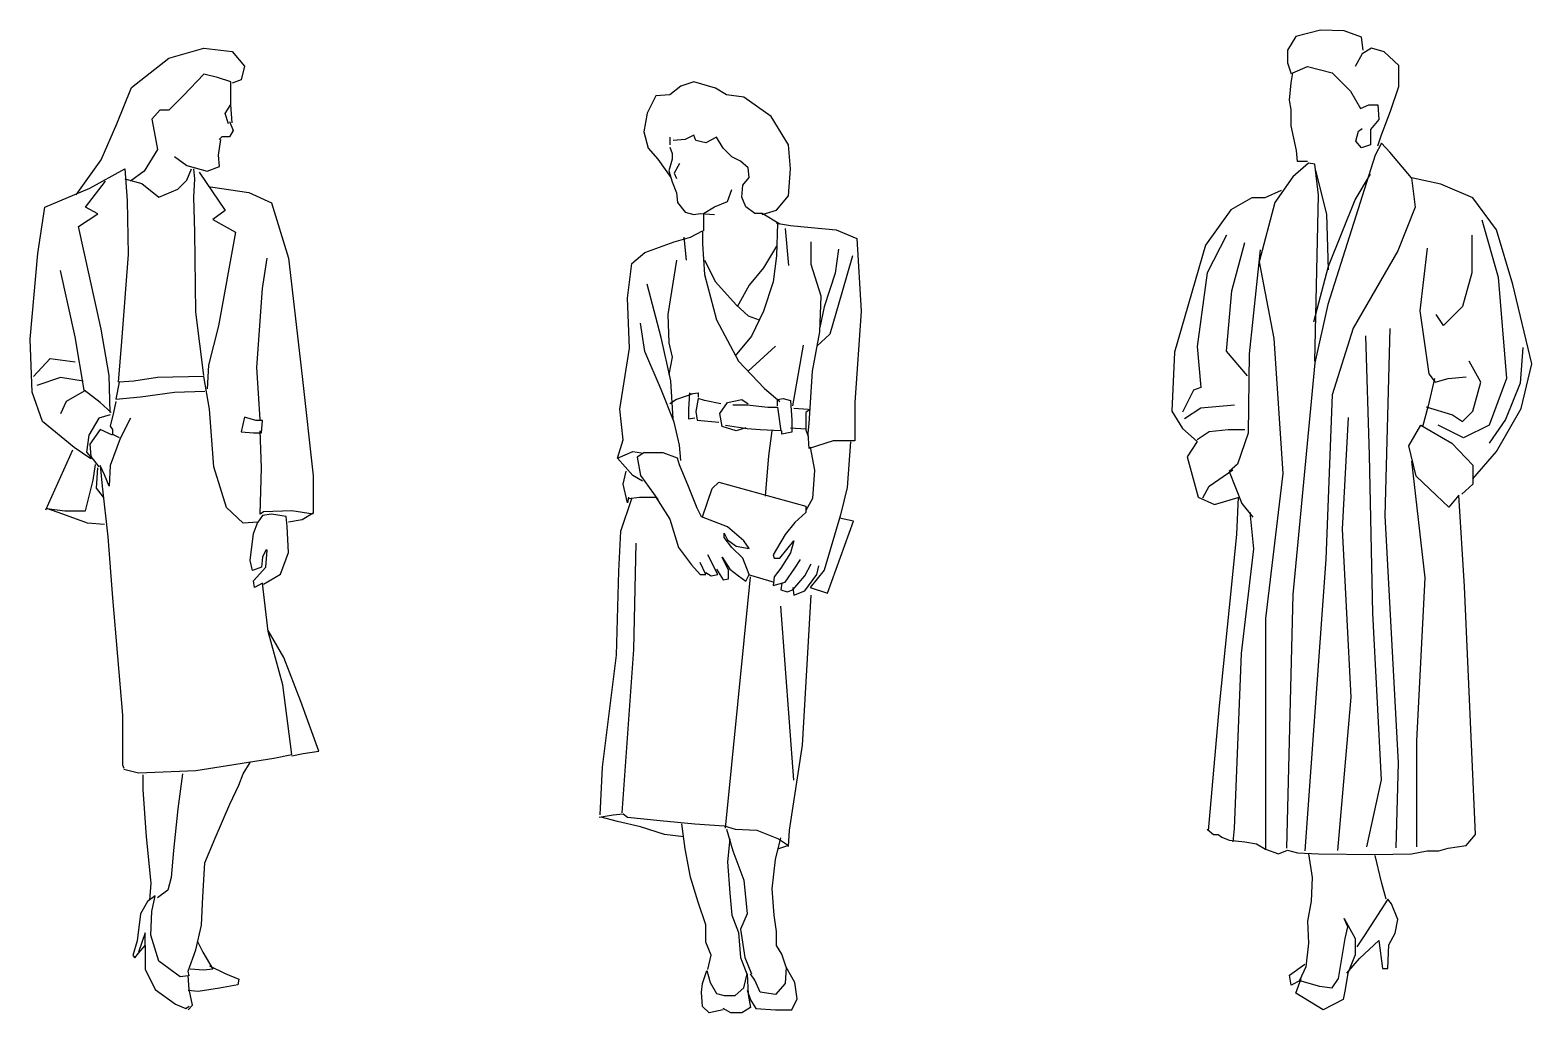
# Model space of a CAD drawing. Header units: millimetres. Extents: x 37 to 11188, y 2113 to 8073.
# Drawn here: x 3458 to 6100, y 6292 to 8021 of the extents above; entities that cross this region are included whole.
import ezdxf

# ---------------------------------------------------------------- set-up
doc = ezdxf.new("R2010")
doc.units = ezdxf.units.MM

msp = doc.modelspace()

# ---------------------------------------------------------------- linework, layer by layer
for p, q in [((5684.5, 8009.8), (5670.1, 7985.7)), ((5727.8, 8021), (5684.5, 8009.8)), ((5769.6, 8019.4), (5727.8, 8021)), ((5800, 8008.2), (5769.6, 8019.4)), ((5803.2, 7985.7), (5800, 8008.2)), ((3702.3, 7971.4), (3763.8, 7989.3)), ((3763.8, 7989.3), (3813.5, 7983.3)), ((3813.5, 7983.3), (3835.3, 7957.5)), ((5670.1, 7985.7), (5670.1, 7963.2)), ((5801.6, 7979.3), (5788.8, 7956.8)), ((5817.7, 7988.9), (5801.6, 7979.3)), ((5840.1, 7982.5), (5817.7, 7988.9)), ((5865.8, 7958.4), (5840.1, 7982.5)), ((3636.8, 7919.8), (3702.3, 7971.4)), ((3835.3, 7957.5), (3829.3, 7933.7)), ((5670.1, 7963.2), (5676.5, 7944)), ((5679.7, 7945.6), (5705.4, 7956.8)), ((5705.4, 7956.8), (5748.7, 7945.6)), ((5865.8, 7921.5), (5865.8, 7958.4)), ((3763.8, 7943.6), (3728.1, 7905.9)), ((3787.6, 7937.7), (3763.8, 7943.6)), ((3811.5, 7929.7), (3787.6, 7937.7)), ((3811.5, 7890), (3811.5, 7929.7)), ((3829.3, 7933.7), (3813.5, 7927.7)), ((4625.7, 7930), (4602.7, 7922.3)), ((4663.9, 7918.5), (4625.7, 7930)), ((5673.3, 7897.5), (5676.5, 7927.9)), ((5676.5, 7927.9), (5679.7, 7945.6)), ((5748.7, 7945.6), (5780.8, 7913.5)), ((3611, 7856.3), (3636.8, 7919.8)), ((3728.1, 7905.9), (3702.3, 7880.1)), ((4558.7, 7905.1), (4543.4, 7874.5)), ((4583.6, 7907), (4558.7, 7905.1)), ((4602.7, 7922.3), (4583.6, 7907)), ((4683.1, 7907), (4663.9, 7918.5)), ((4713.7, 7903.2), (4683.1, 7907)), ((4761.5, 7868.8), (4713.7, 7903.2)), ((5780.8, 7913.5), (5798.4, 7883)), ((5851.4, 7878.2), (5865.8, 7921.5)), ((3686.4, 7880.1), (3672.5, 7864.2)), ((3702.3, 7880.1), (3686.4, 7880.1)), ((3801.5, 7874.1), (3811.5, 7890)), ((3807.5, 7856.3), (3801.5, 7874.1)), ((3811, 7889.5), (3813.3, 7857.9)), ((4543.4, 7874.5), (4537.7, 7842)), ((5676.5, 7881.4), (5673.3, 7897.5)), ((5676.5, 7852.5), (5676.5, 7881.4)), ((5798.4, 7883), (5812.9, 7889.4)), ((5812.9, 7889.4), (5828.9, 7889.4)), ((5828.9, 7889.4), (5830.5, 7863.8)), ((5835.3, 7836.5), (5851.4, 7878.2)), ((3583.2, 7792.7), (3611, 7856.3)), ((3672.5, 7864.2), (3676.5, 7842.4)), ((3808.8, 7860.2), (3815.5, 7844.4)), ((4792.1, 7819), (4761.5, 7868.8)), ((5686.1, 7809.2), (5676.5, 7852.5)), ((5795.2, 7842.9), (5801.6, 7847.7)), ((5830.5, 7863.8), (5816.1, 7846.1)), ((3676.5, 7842.4), (3682.4, 7810.6)), ((3789.6, 7800.7), (3793.6, 7828.5)), ((3795.2, 7833.1), (3790.7, 7828.6)), ((3808.8, 7833.1), (3795.2, 7833.1)), ((3815.5, 7844.4), (3808.8, 7833.1)), ((4537.7, 7842), (4545.3, 7813.3)), ((4583.6, 7832.4), (4583.6, 7819)), ((4610.4, 7828.6), (4589.3, 7826.7)), ((4625.7, 7836.2), (4610.4, 7828.6)), ((4629.5, 7826.7), (4625.7, 7836.2)), ((4646.7, 7822.8), (4629.5, 7826.7)), ((4665.8, 7832.4), (4646.7, 7822.8)), ((4677.3, 7813.3), (4665.8, 7832.4)), ((5790.4, 7825.3), (5795.2, 7842.9)), ((5800, 7814), (5790.4, 7825.3)), ((5816.1, 7846.1), (5816.1, 7834.9)), ((5816.1, 7834.9), (5816.1, 7818.8)), ((5835.3, 7822.1), (5824.1, 7801.2)), ((5828.9, 7817.2), (5835.3, 7836.5)), ((5849.8, 7806), (5835.3, 7822.1)), ((3682.4, 7810.6), (3658.6, 7772.9)), ((3712.2, 7798.7), (3734, 7782.8)), ((3791.6, 7780.8), (3789.6, 7800.7)), ((4545.3, 7813.3), (4562.5, 7794.1)), ((4562.5, 7794.1), (4585.5, 7761.6)), ((4587.4, 7794.1), (4581.7, 7773.1)), ((4583.6, 7815.2), (4587.4, 7803.7)), ((4587.4, 7803.7), (4587.4, 7794.1)), ((4692.6, 7798), (4677.3, 7813.3)), ((4707.9, 7790.3), (4692.6, 7798)), ((4796, 7776.9), (4792.1, 7819)), ((5687.7, 7790), (5686.1, 7809.2)), ((5824.1, 7801.2), (5740.7, 7538.1)), ((5816.1, 7818.8), (5800, 7814)), ((5888.3, 7761.1), (5849.8, 7806)), ((3539.5, 7731.2), (3583.2, 7792.7)), ((3563.3, 7743.1), (3624.9, 7776.9)), ((3624.9, 7776.9), (3628.8, 7721.3)), ((3658.6, 7772.9), (3634.8, 7755)), ((3734, 7782.8), (3769.8, 7772.9)), ((3734, 7757), (3742, 7776.9)), ((3747.9, 7759), (3746, 7776.9)), ((3755.9, 7770.9), (3801.5, 7703.4)), ((3769.8, 7772.9), (3791.6, 7780.8)), ((4581.7, 7773.1), (4587.4, 7754)), ((4600.8, 7786.5), (4591.2, 7769.3)), ((4591.2, 7769.3), (4595.1, 7759.7)), ((4721.3, 7778.8), (4707.9, 7790.3)), ((4723.2, 7761.6), (4721.3, 7778.8)), ((4792.1, 7729.1), (4796, 7776.9)), ((5707, 7786.8), (5679.7, 7762.7)), ((5705.4, 7790), (5687.7, 7790)), ((5718.2, 7785.2), (5707, 7786.8)), ((5724.6, 7730.6), (5718.2, 7785.2)), ((5739.1, 7696.9), (5719.8, 7773.9)), ((5788.8, 7722.6), (5816.1, 7767.5)), ((3483.9, 7709.4), (3563.3, 7743.1)), ((3555.4, 7709.4), (3591.1, 7755)), ((3624.9, 7759), (3654.6, 7751.1)), ((3654.6, 7751.1), (3684.4, 7727.2)), ((3684.4, 7727.2), (3718.2, 7741.1)), ((3718.2, 7741.1), (3734, 7757)), ((3746, 7727.2), (3747.9, 7759)), ((3775.7, 7745.1), (3843.2, 7735.2)), ((4587.4, 7754), (4595.1, 7734.8)), ((4709.9, 7727.2), (4711.8, 7748.2)), ((4711.8, 7748.2), (4723.2, 7761.6)), ((5679.7, 7762.7), (5647.6, 7717.8)), ((5939.6, 7749.9), (5888.3, 7761.1)), ((5888.3, 7761.1), (5894.7, 7709.7)), ((5995.8, 7725.8), (5939.6, 7749.9)), ((3628.8, 7721.3), (3630.8, 7626)), ((3747.9, 7665.7), (3746, 7727.2)), ((3843.2, 7735.2), (3882.9, 7717.3)), ((3882.9, 7717.3), (3912.7, 7620)), ((4595.1, 7734.8), (4597, 7717.6)), ((4597, 7717.6), (4610.4, 7700.4)), ((4662, 7709.9), (4685, 7719.5)), ((4685, 7719.5), (4692.6, 7740.6)), ((4717.5, 7709.9), (4709.9, 7727.2)), ((4771.1, 7704.2), (4792.1, 7729.1)), ((5607.5, 7725.8), (5570.6, 7704.9)), ((5630, 7725.8), (5607.5, 7725.8)), ((5647.6, 7717.8), (5620.4, 7613.5)), ((5658.9, 7738.6), (5630, 7725.8)), ((5718.2, 7438.6), (5724.6, 7730.6)), ((5742.3, 7605.5), (5788.8, 7722.6)), ((6037.5, 7669.6), (5995.8, 7725.8)), ((3472, 7628), (3483.9, 7709.4)), ((3543.5, 7675.6), (3577.2, 7697.5)), ((3577.2, 7697.5), (3555.4, 7709.4)), ((3801.5, 7703.4), (3779.7, 7687.5)), ((4610.4, 7700.4), (4625.7, 7696.6)), ((4625.7, 7696.6), (4637.1, 7698.5)), ((4637.1, 7698.5), (4662, 7696.6)), ((4642.9, 7698.5), (4662, 7709.9)), ((4642.9, 7698.5), (4642.9, 7667.9)), ((4732.8, 7698.5), (4717.5, 7709.9)), ((4746.2, 7698.5), (4732.8, 7698.5)), ((4746.2, 7696.6), (4771.1, 7704.2)), ((4776.8, 7679.3), (4746.2, 7698.5)), ((5570.6, 7704.9), (5525.7, 7642.4)), ((5742.3, 7599), (5739.1, 7696.9)), ((5894.7, 7709.7), (5864.2, 7632.7)), ((3583.2, 7495), (3543.5, 7675.6)), ((3749.9, 7524.8), (3747.9, 7665.7)), ((3779.7, 7687.5), (3819.4, 7665.7)), ((3819.4, 7665.7), (3789.6, 7500.9)), ((4619.9, 7656.4), (4641, 7667.9)), ((4641, 7667.9), (4641, 7644.9)), ((4773, 7681.2), (4771.1, 7623.8)), ((4771.1, 7681.2), (4796, 7677.4)), ((4786.4, 7671.7), (4792.1, 7606.6)), ((4796, 7677.4), (4832.3, 7673.6)), ((4832.3, 7673.6), (4876.3, 7669.8)), ((4876.3, 7669.8), (4912.7, 7654.5)), ((6011.8, 7687.3), (6040.7, 7586.2)), ((6066.4, 7573.4), (6037.5, 7669.6)), ((4539.6, 7629.6), (4591.2, 7648.7)), ((4591.2, 7648.7), (4619.9, 7656.4)), ((4608.4, 7656.4), (4612.3, 7616.2)), ((4641, 7644.9), (4644.8, 7591.3)), ((4771.1, 7641.1), (4748.1, 7602.8)), ((4832.3, 7608.5), (4832.3, 7648.7)), ((4880.1, 7635.3), (4874.4, 7593.2)), ((4912.7, 7654.5), (4920.3, 7526.3)), ((5525.7, 7642.4), (5471.1, 7454.7)), ((5562.6, 7660), (5528.9, 7594.2)), ((5572.2, 7562.1), (5594.7, 7647.2)), ((5915.6, 7637.6), (5902.7, 7526.9)), ((5994.2, 7660), (5994.2, 7594.2)), ((3458.1, 7477.1), (3472, 7628)), ((3630.8, 7626), (3618.9, 7473.1)), ((3867.1, 7566.4), (3875, 7620)), ((3912.7, 7620), (3936.5, 7411.6)), ((4509, 7549.2), (4516.6, 7610.5)), ((4516.6, 7610.5), (4539.6, 7629.6)), ((4595.1, 7616.2), (4579.8, 7520.5)), ((4644.8, 7616.2), (4663.9, 7577.9)), ((4771.1, 7623.8), (4765.3, 7577.9)), ((4905, 7623.8), (4885.9, 7558.8)), ((5622, 7634.3), (5602.7, 7451.4)), ((5620.4, 7613.5), (5646, 7478.7)), ((5864.2, 7632.7), (5785.6, 7496.4)), ((3537.5, 7481.1), (3511.7, 7598.2)), ((4644.8, 7591.3), (4665.8, 7511)), ((4748.1, 7602.8), (4723.2, 7572.2)), ((4849.5, 7553.1), (4832.3, 7608.5)), ((4874.4, 7593.2), (4855.3, 7533.9)), ((5528.9, 7594.2), (5511.3, 7464.3)), ((5716.6, 7507.6), (5742.3, 7605.5)), ((5994.2, 7594.2), (5978.1, 7534.9)), ((6040.7, 7586.2), (6055.1, 7408.1)), ((3857.1, 7427.5), (3867.1, 7566.4)), ((4568.3, 7480.4), (4543.4, 7574.1)), ((4663.9, 7577.9), (4700.3, 7537.8)), ((4723.2, 7572.2), (4702.2, 7533.9)), ((4765.3, 7577.9), (4748.1, 7526.3)), ((4885.9, 7558.8), (4864.8, 7486.1)), ((5562.6, 7456.3), (5572.2, 7562.1)), ((6100.1, 7433.8), (6066.4, 7573.4)), ((4512.8, 7461.2), (4509, 7549.2)), ((4700.3, 7537.8), (4721.3, 7518.6)), ((4847.6, 7489.9), (4849.5, 7553.1)), ((4855.3, 7533.9), (4847.6, 7497.6)), ((5740.7, 7538.1), (5718.2, 7435.4)), ((5978.1, 7534.9), (5944.4, 7501.2)), ((3763.8, 7413.6), (3749.9, 7524.8)), ((4539.6, 7455.5), (4531.9, 7505.2)), ((4579.8, 7520.5), (4581.7, 7470.8)), ((4665.8, 7511), (4704.1, 7438.3)), ((4721.3, 7518.6), (4740.5, 7511)), ((4748.1, 7526.3), (4727.1, 7482.3)), ((4920.3, 7526.3), (4908.8, 7365.6)), ((5902.7, 7526.9), (5918.8, 7416.2)), ((5944.4, 7501.2), (5931.6, 7520.4)), ((3462.1, 7383.8), (3458.1, 7477.1)), ((3553.4, 7387.8), (3537.5, 7481.1)), ((3597.1, 7413.6), (3583.2, 7495)), ((3789.6, 7500.9), (3771.8, 7431.4)), ((4585.5, 7403.8), (4568.3, 7480.4)), ((4727.1, 7482.3), (4698.4, 7447.8)), ((4834.2, 7421), (4847.6, 7489.9)), ((4864.8, 7486.1), (4841.9, 7465)), ((5646, 7478.7), (5662.1, 7241.3)), ((5785.6, 7496.4), (5748.7, 7379.3)), ((5807, 7483), (5813.4, 7273.4)), ((5849.8, 7495.8), (5841.2, 7166.4)), ((3618.9, 7473.1), (3613, 7401.7)), ((4495.6, 7354.1), (4512.8, 7461.2)), ((4568.3, 7388.5), (4539.6, 7455.5)), ((4581.7, 7470.8), (4587.4, 7445.9)), ((4721.3, 7421), (4769.2, 7465)), ((4799.8, 7359.8), (4818.9, 7467)), ((5471.1, 7454.7), (5466.3, 7350.4)), ((5511.3, 7464.3), (5517.7, 7392.1)), ((5599.5, 7412.9), (5562.6, 7456.3)), ((5602.7, 7451.4), (5601.1, 7311.9)), ((6084, 7462.7), (6079.2, 7400.1)), ((3464.1, 7411.6), (3493.8, 7443.4)), ((3493.8, 7443.4), (3537.5, 7437.4)), ((3771.8, 7431.4), (3769.8, 7389.8)), ((3863.1, 7336.2), (3857.1, 7427.5)), ((4587.4, 7445.9), (4581.7, 7415.3)), ((4704.1, 7438.3), (4750, 7390.4)), ((5718.2, 7435.4), (5679.7, 7027.9)), ((6010.2, 7401.7), (5989.4, 7438.6)), ((6080.8, 7355.2), (6100.1, 7433.8)), ((3511.7, 7409.6), (3470, 7395.7)), ((3551.4, 7403.7), (3511.7, 7409.6)), ((3599.1, 7348.1), (3597.1, 7413.6)), ((3614.9, 7401.7), (3609, 7371.9)), ((3640.7, 7403.7), (3614.9, 7401.7)), ((3682.4, 7409.6), (3640.7, 7403.7)), ((3763.8, 7411.6), (3682.4, 7409.6)), ((3773.7, 7354), (3763.8, 7411.6)), ((3936.5, 7411.6), (3956.4, 7236.9)), ((4589.3, 7336.9), (4585.5, 7403.8)), ((4828.5, 7329.2), (4834.2, 7421)), ((5928.4, 7408.1), (5917.2, 7360)), ((5918.8, 7416.2), (5930, 7401.7)), ((5930, 7401.7), (5952.5, 7408.1)), ((5952.5, 7408.1), (5984.5, 7411.3)), ((5995.8, 7350.4), (6010.2, 7401.7)), ((6055.1, 7408.1), (6024.6, 7326.3)), ((6079.2, 7400.1), (6053.5, 7335.9)), ((3479.9, 7332.2), (3462.1, 7383.8)), ((3553.4, 7385.8), (3521.6, 7367.9)), ((3581.2, 7365.9), (3553.4, 7387.8)), ((3609, 7371.9), (3652.7, 7375.9)), ((3652.7, 7375.9), (3712.2, 7383.8)), ((3712.2, 7383.8), (3765.8, 7385.8)), ((4591.2, 7331.1), (4568.3, 7388.5)), ((4595.1, 7371.3), (4583.6, 7363.6)), ((4623.8, 7380.9), (4595.1, 7371.3)), ((4618, 7382.8), (4616.1, 7354.1)), ((4619.9, 7380.9), (4633.3, 7382.8)), ((4633.3, 7373.2), (4629.5, 7350.2)), ((4633.3, 7382.8), (4633.3, 7375.1)), ((4644.8, 7369.4), (4633.3, 7373.2)), ((4685, 7365.6), (4709.9, 7371.3)), ((4709.9, 7371.3), (4721.3, 7363.6)), ((4750, 7390.4), (4776.8, 7367.5)), ((4773, 7371.3), (4782.6, 7373.2)), ((4773, 7359.8), (4773, 7371.3)), ((4782.6, 7373.2), (4796, 7369.4)), ((5504.8, 7387.3), (5485.6, 7348.8)), ((5517.7, 7392.1), (5504.8, 7387.3)), ((5748.7, 7379.3), (5737.5, 7090.5)), ((3521.6, 7367.9), (3511.7, 7346.1)), ((3601, 7348.1), (3581.2, 7365.9)), ((3605, 7348.1), (3599.1, 7324.2)), ((3609, 7367.9), (3605, 7348.1)), ((3781.7, 7252.8), (3773.7, 7354)), ((4501.3, 7300.5), (4495.6, 7354.1)), ((4616.1, 7354.1), (4616.1, 7336.9)), ((4629.5, 7350.2), (4631.4, 7334.9)), ((4673.5, 7363.6), (4644.8, 7369.4)), ((4671.6, 7346.4), (4685, 7365.6)), ((4675.4, 7323.5), (4671.6, 7346.4)), ((4694.5, 7361.7), (4719.4, 7361.7)), ((4719.4, 7361.7), (4755.8, 7357.9)), ((4755.8, 7357.9), (4773, 7357.9)), ((4773, 7357.9), (4778.7, 7315.8)), ((4796, 7369.4), (4797.9, 7334.9)), ((4801.7, 7356), (4826.6, 7354.1)), ((4830.4, 7354.1), (4822.7, 7348.3)), ((4822.7, 7348.3), (4822.7, 7317.7)), ((4908.8, 7365.6), (4908.8, 7298.6)), ((5466.3, 7350.4), (5485.6, 7319.9)), ((5488.8, 7337.5), (5517.7, 7356.8)), ((5517.7, 7356.8), (5577, 7361.6)), ((5917.2, 7360), (5907.5, 7323.1)), ((5913.9, 7358.4), (5960.5, 7344)), ((5978.1, 7332.7), (5995.8, 7350.4)), ((6037.5, 7279.8), (6080.8, 7355.2)), ((3535.5, 7286.5), (3479.9, 7332.2)), ((3579.2, 7338.1), (3561.3, 7308.4)), ((3581.2, 7318.3), (3563.3, 7292.5)), ((3599.1, 7344.1), (3579.2, 7338.1)), ((3603, 7308.4), (3581.2, 7318.3)), ((3599.1, 7324.2), (3603, 7318.3)), ((3603, 7318.3), (3603, 7310.4)), ((3634.8, 7338.1), (3616.9, 7302.4)), ((3835.3, 7340.1), (3829.3, 7314.3)), ((3855.1, 7334.2), (3835.3, 7340.1)), ((3867.1, 7334.2), (3855.1, 7334.2)), ((3865.1, 7312.3), (3867.1, 7334.2)), ((4595.1, 7313.9), (4591.2, 7331.1)), ((4616.1, 7336.9), (4627.6, 7338.8)), ((4631.4, 7334.9), (4669.7, 7331.1)), ((4700.3, 7315.8), (4675.4, 7323.5)), ((4719.4, 7319.6), (4681.2, 7325.4)), ((4717.5, 7321.5), (4700.3, 7315.8)), ((4742.4, 7317.7), (4719.4, 7319.6)), ((4796, 7321.5), (4822.7, 7319.6)), ((4797.9, 7334.9), (4797.9, 7313.9)), ((4826.6, 7312), (4828.5, 7329.2)), ((5485.6, 7319.9), (5511.3, 7297.4)), ((5532.1, 7315.1), (5565.8, 7318.3)), ((5565.8, 7318.3), (5594.7, 7318.3)), ((5777, 7339.7), (5766.3, 7142.9)), ((5883.5, 7289.4), (5904.3, 7326.3)), ((5904.3, 7326.3), (5958.9, 7294.2)), ((5979.7, 7303.9), (5934.8, 7326.3)), ((5960.5, 7344), (5978.1, 7332.7)), ((6024.6, 7326.3), (5979.7, 7303.9)), ((6053.5, 7335.9), (6024.6, 7294.2)), ((3561.3, 7308.4), (3557.4, 7278.6)), ((3563.3, 7292.5), (3565.3, 7270.7)), ((3616.9, 7302.4), (3599.1, 7254.8)), ((3603, 7310.4), (3614.9, 7304.4)), ((3829.3, 7314.3), (3851.2, 7312.3)), ((3851.2, 7312.3), (3865.1, 7312.3)), ((3865.1, 7250.8), (3863.1, 7316.3)), ((4491.7, 7268), (4501.3, 7300.5)), ((4600.8, 7290.9), (4595.1, 7313.9)), ((4778.7, 7315.8), (4742.4, 7317.7)), ((4757.7, 7271.8), (4763.4, 7315.8)), ((4780.6, 7310.1), (4780.6, 7315.8)), ((4797.9, 7313.9), (4780.6, 7310.1)), ((4822.7, 7317.7), (4826.6, 7306.2)), ((4828.5, 7285.2), (4826.6, 7312)), ((4870.6, 7298.6), (4828.5, 7285.2)), ((4908.8, 7298.6), (4870.6, 7298.6)), ((4901.2, 7296.7), (4895.4, 7216.3)), ((5511.3, 7297.4), (5493.6, 7270.2)), ((5511.3, 7300.6), (5532.1, 7315.1)), ((5601.1, 7311.9), (5581.8, 7257.3)), ((5958.9, 7294.2), (5995.8, 7255.7)), ((3485.9, 7177.3), (3533.5, 7282.6)), ((3565.3, 7266.7), (3535.5, 7286.5)), ((3557.4, 7278.6), (3567.3, 7266.7)), ((3565.3, 7270.7), (3579.2, 7252.8)), ((4491.7, 7268), (4518.5, 7279.5)), ((4518.5, 7237.4), (4491.7, 7268)), ((4518.5, 7279.5), (4533.8, 7277.5)), ((4537.7, 7277.5), (4526.2, 7269.9)), ((4526.2, 7269.9), (4531.9, 7237.4)), ((4572.1, 7277.5), (4537.7, 7277.5)), ((4597, 7268), (4572.1, 7277.5)), ((4600.8, 7256.5), (4597, 7268)), ((4602.7, 7264.1), (4600.8, 7290.9)), ((4751.9, 7201), (4757.7, 7271.8)), ((4830.4, 7287.1), (4838, 7246.9)), ((5493.6, 7270.2), (5512.9, 7199.6)), ((5813.4, 7273.4), (5819.8, 6995.3)), ((5896.3, 7236.5), (5883.5, 7289.4)), ((5995.8, 7231.7), (6037.5, 7279.8)), ((3569.3, 7229), (3573.2, 7256.8)), ((3575.2, 7215.1), (3577.2, 7250.8)), ((3589.1, 7238.9), (3581.2, 7254.8)), ((3581.2, 7254.8), (3585.2, 7219)), ((3599.1, 7254.8), (3597.1, 7219)), ((3803.5, 7181.3), (3781.7, 7252.8)), ((3863.1, 7169.4), (3865.1, 7250.8)), ((4501.3, 7222.1), (4507, 7245)), ((4616.1, 7218.2), (4600.8, 7256.5)), ((4838, 7246.9), (4834.2, 7197.2)), ((5532.1, 7218.8), (5573.8, 7247.7)), ((5581.8, 7257.3), (5567.4, 7244.5)), ((5567.4, 7244.5), (5589.9, 7188.3)), ((5662.1, 7241.3), (5631.6, 6986.2)), ((5888.3, 7262.7), (5911.8, 7057.3)), ((5995.8, 7255.7), (5995.8, 7222)), ((3555.4, 7175.4), (3569.3, 7229)), ((3587.1, 7199.2), (3575.2, 7215.1)), ((3585.2, 7219), (3595.1, 7129.7)), ((3597.1, 7219), (3589.1, 7238.9)), ((3956.4, 7236.9), (3956.4, 7171.4)), ((4509, 7189.5), (4501.3, 7222.1)), ((4535.7, 7227.8), (4518.5, 7237.4)), ((4531.9, 7237.4), (4562.5, 7195.3)), ((4631.4, 7180), (4616.1, 7218.2)), ((4641, 7164.7), (4658.2, 7214.4)), ((4658.2, 7214.4), (4669.7, 7225.9)), ((4669.7, 7225.9), (4822.7, 7183.8)), ((4895.4, 7216.3), (4884, 7168.5)), ((5520.9, 7198), (5532.1, 7218.8)), ((5931.6, 7202.8), (5896.3, 7236.5)), ((5995.8, 7222), (5976.5, 7204.4)), ((4497.5, 7139.8), (4516.6, 7197.2)), ((4510.9, 7199.1), (4509, 7189.5)), ((4510.9, 7197.2), (4530, 7199.1)), ((4530, 7199.1), (4558.7, 7199.1)), ((4558.7, 7199.1), (4583.6, 7160.8)), ((4834.2, 7197.2), (4822.7, 7176.1)), ((5512.9, 7199.6), (5541.7, 7186.7)), ((5541.7, 7186.7), (5585.1, 7199.6)), ((5583.5, 7199.6), (5580.2, 7133.8)), ((5589.9, 7188.3), (5609.1, 7164.3)), ((5954.1, 7181.9), (5931.6, 7202.8)), ((5971.7, 7202.8), (5954.1, 7181.9)), ((5981.3, 7042.3), (5971.7, 7202.8)), ((3515.7, 7169.4), (3487.9, 7179.3)), ((3487.9, 7179.3), (3519.6, 7175.4)), ((3559.4, 7153.5), (3515.7, 7169.4)), ((3519.6, 7175.4), (3555.4, 7175.4)), ((3833.3, 7153.5), (3803.5, 7181.3)), ((3867.1, 7167.4), (3859.1, 7155.5)), ((3869, 7173.4), (3863.1, 7169.4)), ((3882.9, 7169.4), (3867.1, 7167.4)), ((3918.7, 7175.4), (3869, 7173.4)), ((3908.7, 7165.4), (3882.9, 7169.4)), ((3910.7, 7147.6), (3908.7, 7165.4)), ((3956.4, 7169.4), (3918.7, 7175.4)), ((3956.4, 7171.4), (3936.5, 7159.5)), ((4583.6, 7160.8), (4598.9, 7111.1)), ((4639.1, 7164.7), (4631.4, 7180)), ((4654.4, 7158.9), (4639.1, 7164.7)), ((4822.7, 7172.3), (4803.6, 7155.1)), ((4822.7, 7183.8), (4822.7, 7172.3)), ((4884, 7168.5), (4855.3, 7070.9)), ((4906.9, 7157), (4882.1, 7162.7)), ((5603.8, 7172.8), (5610.2, 7108.7)), ((5841.2, 7166.4), (5864.7, 6732.2)), ((3589.1, 7151.5), (3559.4, 7153.5)), ((3859.1, 7155.5), (3833.3, 7153.5)), ((3845.2, 7088), (3851.2, 7135.7)), ((3851.2, 7135.7), (3859.1, 7155.5)), ((3912.7, 7101.9), (3910.7, 7147.6)), ((3936.5, 7159.5), (3912.7, 7155.5)), ((4493.7, 7069), (4497.5, 7139.8)), ((4685, 7147.4), (4654.4, 7158.9)), ((4679.2, 7128.3), (4679.2, 7136)), ((4679.2, 7136), (4685, 7124.5)), ((4713.7, 7122.6), (4685, 7147.4)), ((4786.4, 7134), (4765.3, 7097.7)), ((4803.6, 7155.1), (4786.4, 7134)), ((4861, 7030.7), (4906.9, 7157)), ((5580.2, 7133.8), (5567.4, 7005.4)), ((5766.3, 7142.9), (5781.3, 6847.7)), ((3595.1, 7129.7), (3603, 7022.5)), ((4520.4, 6931.2), (4524.3, 7118.7)), ((4598.9, 7111.1), (4621.8, 7080.5)), ((4692.6, 7111.1), (4679.2, 7128.3)), ((4685, 7124.5), (4700.3, 7113)), ((4711.8, 7091.9), (4692.6, 7111.1)), ((4700.3, 7113), (4723.2, 7109.2)), ((4723.2, 7109.2), (4713.7, 7122.6)), ((4776.8, 7091.9), (4801.7, 7122.6)), ((4801.7, 7122.6), (4796, 7101.5)), ((5610.2, 7108.7), (5588.8, 6924.7)), ((3849.2, 7070.2), (3845.2, 7088)), ((3867.1, 7094), (3865.1, 7076.1)), ((3873, 7105.9), (3867.1, 7094)), ((3873, 7076.1), (3875, 7105.9)), ((3875, 7105.9), (3873, 7105.9)), ((3898.8, 7064.2), (3912.7, 7101.9)), ((4621.8, 7080.5), (4637.1, 7063.2)), ((4646.7, 7063.2), (4637.1, 7084.3)), ((4667.8, 7063.2), (4650.5, 7097.7)), ((4686.9, 7070.9), (4675.4, 7093.9)), ((4675.4, 7093.9), (4688.8, 7072.8)), ((4723.2, 7063.2), (4711.8, 7091.9)), ((4765.3, 7097.7), (4767.3, 7091.9)), ((4767.3, 7091.9), (4776.8, 7091.9)), ((4796, 7101.5), (4778.7, 7074.7)), ((4803.6, 7074.7), (4813.2, 7090)), ((4820.8, 7061.3), (4832.3, 7082.4)), ((5737.5, 7090.5), (5700.6, 6577.1)), ((3865.1, 7076.1), (3849.2, 7070.2)), ((3851.2, 7052.3), (3873, 7076.1)), ((3869, 7046.3), (3898.8, 7064.2)), ((4489.8, 6921.7), (4493.7, 7069)), ((4637.1, 7063.2), (4646.7, 7063.2)), ((4646.7, 7067.1), (4656.3, 7061.3)), ((4656.3, 7061.3), (4667.8, 7063.2)), ((4665.8, 7072.8), (4677.3, 7053.7)), ((4677.3, 7053.7), (4686.9, 7055.6)), ((4681.2, 6617.4), (4725.2, 7059.4)), ((4686.9, 7055.6), (4686.9, 7070.9)), ((4688.8, 7072.8), (4704.1, 7061.3)), ((4704.1, 7061.3), (4717.5, 7051.8)), ((4717.5, 7051.8), (4723.2, 7063.2)), ((4721.3, 7063.2), (4767.3, 7049.9)), ((4767.3, 7059.4), (4765.3, 7044.1)), ((4778.7, 7074.7), (4767.3, 7059.4)), ((4786.4, 7049.9), (4803.6, 7074.7)), ((4799.8, 7036.5), (4820.8, 7061.3)), ((4820.8, 7034.5), (4841.9, 7063.2)), ((4855.3, 7070.9), (4830.4, 7040.3)), ((4841.9, 7063.2), (4845.7, 7078.6)), ((5911.8, 7057.3), (5896.8, 6770.7)), ((3853.2, 7040.4), (3851.2, 7052.3)), ((3867.1, 7048.3), (3853.2, 7040.4)), ((3877, 6963), (3867.1, 7048.3)), ((4765.3, 7044.1), (4786.4, 7049.9)), ((4780.6, 7047.9), (4778.7, 7036.5)), ((4778.7, 7036.5), (4790.2, 7032.6)), ((4790.2, 7032.6), (4799.8, 7036.5)), ((4799.8, 7040.3), (4801.7, 7026.9)), ((4801.7, 7026.9), (4820.8, 7034.5)), ((4830.4, 7040.3), (4861, 7030.7)), ((5679.7, 7027.9), (5668.5, 6581.9)), ((6000.6, 6606), (5981.3, 7042.3)), ((3603, 7022.5), (3620.9, 6816)), ((4801.7, 6701.6), (4778.7, 7007.8)), ((4817, 6762.9), (4832.3, 7026.9)), ((5567.4, 7005.4), (5549.8, 6832.2)), ((5631.6, 6986.2), (5631.6, 6711.8)), ((5819.8, 6995.3), (5834.8, 6702.2)), ((3904.8, 6917.3), (3877, 6964.9)), ((3902.8, 6869.6), (3877, 6963)), ((4499.4, 6644.2), (4520.4, 6931.2)), ((5588.8, 6924.7), (5576, 6616.7)), ((3934.5, 6839.9), (3904.8, 6917.3)), ((4465, 6724.6), (4489.8, 6921.7)), ((3918.7, 6746.6), (3902.8, 6869.6)), ((5781.3, 6847.7), (5757.8, 6578.2)), ((3966.3, 6752.5), (3934.5, 6839.9)), ((5549.8, 6832.2), (5530.5, 6612.4)), ((3620.9, 6816), (3620.9, 6728.7)), ((5896.8, 6770.7), (5896.8, 6584.6)), ((3749.9, 6718.8), (3886.9, 6740.6)), ((3886.9, 6740.6), (3918.7, 6746.6)), ((3918.7, 6744.6), (3938.5, 6748.6)), ((3938.5, 6748.6), (3966.3, 6752.5)), ((4794, 6613.6), (4817, 6762.9)), ((3620.9, 6728.7), (3622.9, 6722.7)), ((3622.9, 6720.8), (3648.7, 6714.8)), ((3648.7, 6714.8), (3749.9, 6718.8)), ((3656.6, 6710.8), (3656.6, 6685)), ((3726.1, 6712.8), (3718.2, 6651.3)), ((3825.4, 6693), (3833.3, 6712.8)), ((3833.3, 6712.8), (3845.2, 6732.7)), ((4461.1, 6640.4), (4465, 6724.6)), ((5631.6, 6711.8), (5631.6, 6580.3)), ((5864.7, 6732.2), (5860.5, 6582.4)), ((3656.6, 6685), (3662.6, 6601.7)), ((3809.5, 6659.2), (3825.4, 6693)), ((5834.8, 6702.2), (5809.1, 6584.6)), ((3783.7, 6599.7), (3809.5, 6659.2)), ((3718.2, 6651.3), (3710.2, 6577.8)), ((4459.2, 6636.6), (4484.1, 6640.4)), ((4491.7, 6628.9), (4463, 6636.6)), ((4484.1, 6640.4), (4501.3, 6642.3)), ((4501.3, 6642.3), (4509, 6636.6)), ((4509, 6636.6), (4566.4, 6630.8)), ((4531.9, 6619.4), (4491.7, 6628.9)), ((4574, 6606), (4531.9, 6619.4)), ((4566.4, 6630.8), (4627.6, 6625.1)), ((4608.4, 6602.1), (4574, 6606)), ((4610.4, 6581.1), (4604.6, 6625.1)), ((4627.6, 6625.1), (4679.2, 6621.3)), ((4679.2, 6621.3), (4698.4, 6615.5)), ((4683.1, 6615.5), (4694.5, 6577.3)), ((4698.4, 6615.5), (4736.6, 6613.6)), ((4736.6, 6613.6), (4774.9, 6598.3)), ((4792.1, 6584.9), (4794, 6613.6)), ((5528.9, 6615.6), (5540.1, 6606)), ((5540.1, 6606), (5548.2, 6606)), ((5548.2, 6606), (5554.6, 6601.1)), ((5576, 6616.7), (5573.8, 6593.1)), ((5984.5, 6586.7), (6000.6, 6606)), ((3662.6, 6601.7), (3670.5, 6520.3)), ((3765.8, 6556), (3783.7, 6599.7)), ((4619.9, 6531.3), (4610.4, 6581.1)), ((4688.8, 6598.3), (4685, 6558.1)), ((4769.2, 6562), (4778.7, 6600.2)), ((4774.9, 6598.3), (4792.1, 6586.8)), ((4792.1, 6586.8), (4774.9, 6581.1)), ((5554.6, 6601.1), (5567.4, 6596.3)), ((5567.4, 6596.3), (5594.7, 6593.1)), ((5594.7, 6593.1), (5615.5, 6589.9)), ((5615.5, 6589.9), (5631.6, 6580.3)), ((5631.6, 6580.3), (5654, 6572.3)), ((5654, 6572.3), (5670.1, 6578.7)), ((5670.1, 6578.7), (5687.7, 6573.9)), ((5936.4, 6577.1), (5952.5, 6581.9)), ((5952.5, 6581.9), (5984.5, 6586.7)), ((3710.2, 6577.8), (3706.3, 6530.2)), ((3761.8, 6496.4), (3765.8, 6556)), ((4685, 6558.1), (4688.8, 6502.6)), ((4694.5, 6577.3), (4713.7, 6525.6)), ((4763.4, 6510.3), (4769.2, 6562)), ((5687.7, 6573.9), (5724.6, 6572.3)), ((5707, 6572.3), (5713.4, 6530.6)), ((5724.6, 6572.3), (5822.5, 6570.7)), ((5822.5, 6570.7), (5888.3, 6572.3)), ((5835.3, 6522.5), (5824.1, 6569.1)), ((5888.3, 6572.3), (5915.6, 6577.1)), ((5915.6, 6577.1), (5936.4, 6577.1)), ((3706.3, 6530.2), (3700.3, 6508.4)), ((4633.3, 6487.3), (4619.9, 6531.3)), ((4713.7, 6525.6), (4719.4, 6466.3)), ((5713.4, 6530.6), (5711.8, 6488.8)), ((3670.5, 6520.3), (3668.5, 6490.5)), ((3700.3, 6508.4), (3682.4, 6494.5)), ((4688.8, 6502.6), (4692.6, 6464.4)), ((4767.3, 6464.4), (4763.4, 6510.3)), ((5843.4, 6492.1), (5835.3, 6522.5)), ((3664.6, 6488.5), (3652.7, 6466.7)), ((3678.5, 6498.4), (3664.6, 6488.5)), ((3672.5, 6470.6), (3678.5, 6498.4)), ((3759.9, 6446.8), (3761.8, 6496.4)), ((4646.7, 6447.2), (4633.3, 6487.3)), ((5711.8, 6488.8), (5705.4, 6453.5)), ((5846.6, 6492.1), (5804.9, 6427.9)), ((5853, 6484), (5846.6, 6492.1)), ((5864.2, 6456.8), (5853, 6484)), ((3652.7, 6466.7), (3646.7, 6419)), ((3670.5, 6428.9), (3672.5, 6470.6)), ((3749.9, 6403.1), (3759.9, 6446.8)), ((4646.7, 6416.5), (4646.7, 6447.2)), ((4692.6, 6464.4), (4704.1, 6433.8)), ((4719.4, 6466.3), (4707.9, 6439.5)), ((4771.1, 6435.7), (4767.3, 6464.4)), ((5705.4, 6453.5), (5707, 6415)), ((5776, 6443.9), (5769.6, 6458.4)), ((5769.6, 6458.4), (5788.8, 6423.1)), ((5859.4, 6432.7), (5864.2, 6456.8)), ((3660.6, 6432.9), (3648.7, 6399.2)), ((3660.6, 6411.1), (3660.6, 6432.9)), ((3684.4, 6383.3), (3670.5, 6428.9)), ((4704.1, 6433.8), (4707.9, 6389.8)), ((4707.9, 6439.5), (4715.6, 6389.8)), ((4771.1, 6410.8), (4771.1, 6435.7)), ((5759.9, 6352.5), (5771.2, 6423.1)), ((5771.2, 6423.1), (5776, 6443.9)), ((5788.8, 6423.1), (5788.8, 6394.2)), ((5804.9, 6427.9), (5792, 6408.6)), ((5848.2, 6411.8), (5859.4, 6432.7)), ((3646.7, 6419), (3638.8, 6393.2)), ((3642.7, 6389.2), (3648.7, 6397.2)), ((3648.7, 6397.2), (3660.6, 6411.1)), ((3660.6, 6411.1), (3660.6, 6389.2)), ((3736, 6365.4), (3749.9, 6403.1)), ((3751.9, 6419), (3761.8, 6399.2)), ((3761.8, 6399.2), (3779.7, 6369.4)), ((4656.3, 6393.6), (4646.7, 6416.5)), ((4650.5, 6368.7), (4656.3, 6393.6)), ((4780.6, 6395.5), (4771.1, 6410.8)), ((4788.3, 6372.5), (4780.6, 6395.5)), ((5707, 6415), (5702.2, 6373.3)), ((5788.8, 6394.2), (5776, 6362.1)), ((5796.8, 6387.8), (5830.5, 6419.9)), ((5830.5, 6419.9), (5836.9, 6370.1)), ((5846.6, 6370.1), (5848.2, 6411.8)), ((3638.8, 6393.2), (3642.7, 6389.2)), ((3660.6, 6389.2), (3660.6, 6369.4)), ((3660.6, 6369.4), (3678.5, 6333.7)), ((3722.1, 6355.5), (3684.4, 6383.3)), ((3763.8, 6367.4), (3740, 6369.4)), ((3779.7, 6369.4), (3763.8, 6367.4)), ((3773.7, 6375.3), (3801.5, 6361.4)), ((4707.9, 6389.8), (4719.4, 6359.2)), ((4715.6, 6389.8), (4727.1, 6361.1)), ((4788.3, 6372.5), (4786.4, 6343.8)), ((4803.6, 6345.8), (4788.3, 6372.5)), ((5673.3, 6358.9), (5700.6, 6378.1)), ((5702.2, 6373.3), (5690.9, 6349.3)), ((5774.4, 6362.1), (5796.8, 6387.8)), ((5836.9, 6370.1), (5846.6, 6370.1)), ((3736, 6357.5), (3722.1, 6355.5)), ((3738, 6357.5), (3736, 6365.4)), ((3738, 6333.7), (3736, 6357.5)), ((3823.4, 6341.6), (3791.6, 6335.6)), ((3801.5, 6361.4), (3825.4, 6351.5)), ((3825.4, 6351.5), (3823.4, 6341.6)), ((4639.1, 6328.5), (4641, 6343.8)), ((4641, 6343.8), (4648.6, 6366.8)), ((4648.6, 6366.8), (4654.4, 6345.8)), ((4654.4, 6345.8), (4665.8, 6326.6)), ((4713.7, 6336.2), (4719.4, 6361.1)), ((4719.4, 6361.1), (4721.3, 6324.7)), ((4732.8, 6349.6), (4725.2, 6361.1)), ((4742.4, 6328.5), (4732.8, 6349.6)), ((4786.4, 6343.8), (4769.2, 6324.7)), ((4807.4, 6317.1), (4803.6, 6345.8)), ((5676.5, 6341.2), (5673.3, 6358.9)), ((5692.5, 6349.3), (5676.5, 6341.2)), ((5684.5, 6326.8), (5694.2, 6352.5)), ((5690.9, 6349.3), (5726.2, 6339.6)), ((5748.7, 6336.4), (5759.9, 6352.5)), ((5776, 6362.1), (5771.2, 6333.2)), ((3678.5, 6333.7), (3714.2, 6307.9)), ((3753.9, 6329.7), (3736, 6331.7)), ((3744, 6305.9), (3738, 6333.7)), ((3791.6, 6335.6), (3753.9, 6329.7)), ((4641, 6303.7), (4639.1, 6328.5)), ((4665.8, 6326.6), (4679.2, 6322.8)), ((4679.2, 6322.8), (4698.4, 6322.8)), ((4698.4, 6322.8), (4713.7, 6336.2)), ((4719.4, 6332.4), (4725.2, 6315.1)), ((4721.3, 6324.7), (4725.2, 6301.8)), ((4725.2, 6315.1), (4734.7, 6299.8)), ((4769.2, 6324.7), (4742.4, 6328.5)), ((4797.9, 6297.9), (4807.4, 6317.1)), ((5732.7, 6297.9), (5684.5, 6326.8)), ((5726.2, 6339.6), (5748.7, 6336.4)), ((5768, 6315.6), (5732.7, 6297.9)), ((5771.2, 6333.2), (5768, 6315.6)), ((3714.2, 6307.9), (3732.1, 6299.9)), ((3732.1, 6299.9), (3738, 6303.9)), ((3736, 6297.9), (3744, 6305.9)), ((4652.5, 6292.2), (4641, 6303.7)), ((4677.3, 6297.9), (4652.5, 6292.2)), ((4690.7, 6292.2), (4677.3, 6299.8)), ((4709.9, 6292.2), (4690.7, 6292.2)), ((4725.2, 6301.8), (4709.9, 6292.2)), ((4734.7, 6299.8), (4769.2, 6297.9)), ((4769.2, 6297.9), (4797.9, 6297.9)), ((5732.7, 6297.9), (5732.7, 6297.9))]:
    msp.add_line(p, q)

doc.saveas('drawing.dxf')
